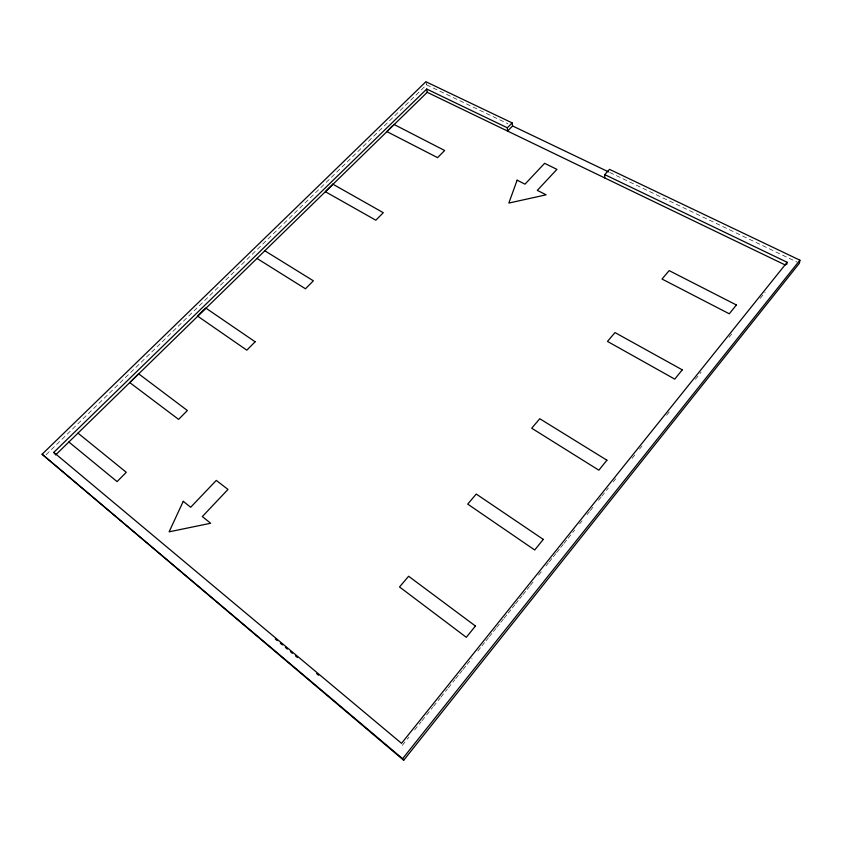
<?xml version="1.0" encoding="UTF-8"?>
<svg xmlns="http://www.w3.org/2000/svg" width="842" height="842" viewBox="0 0 842 842"><rect width="100%" height="100%" fill="white"/><g stroke="black" fill="none" stroke-linecap="round" stroke-linejoin="round"><path stroke-width="0.63" stroke-dasharray="4.21 3.16" d="M402.297 745.349L406.402 740.223M407.223 739.192L408.865 737.139M414.611 729.972L421.179 721.762M422 720.741L432.672 707.417M433.493 706.385L440.061 698.186M440.882 697.165L447.449 688.966M448.27 687.935L454.838 679.736M455.659 678.715L458.943 674.61M459.764 673.589L462.226 670.506M463.047 669.485L466.331 665.38M467.152 664.359L472.078 658.212M477.824 651.034L481.108 646.93M481.929 645.909L485.213 641.804M486.034 640.783L488.497 637.71M489.318 636.678L492.602 632.584M493.423 631.553L495.885 628.479M496.696 627.458L499.98 623.354M500.801 622.333L503.263 619.249M504.084 618.228L507.368 614.123M508.189 613.102L511.473 608.998M512.294 607.977L514.757 604.903M515.578 603.872L518.861 599.778M519.682 598.746L522.145 595.673M522.966 594.652L526.25 590.547M527.071 589.526L529.534 586.453M530.355 585.422L533.639 581.327M538.564 575.17L542.669 570.045M545.953 565.95L548.416 562.866M549.237 561.846L552.52 557.741M553.341 556.72L555.804 553.647M556.625 552.615L559.909 548.521M560.73 547.489L563.193 544.416M564.014 543.395L567.298 539.29M568.118 538.27L574.686 530.06M579.612 523.913L582.075 520.84M587 514.683L589.463 511.61M590.284 510.589L593.568 506.484M598.494 500.337L600.956 497.264M601.777 496.233L608.345 488.034M613.271 481.887L615.734 478.803M632.153 458.301L636.257 453.175M639.541 449.081L642.004 446.007M666.622 415.253L669.906 411.149M695.355 379.374L701.102 372.196M729.014 337.337L733.119 332.211M760.21 298.384L765.136 292.237M46.078 454.722L426.547 84.8L425.873 81.737M426.547 84.8L507.863 123.711M609.692 172.431L797.037 262.072"/><path stroke-width="1.26" d="M604.703 177.915L604.745 174.62L609.534 169.358L799.9 260.178L799.416 263.209L403.686 760.263L42.1 454.248L425.873 81.737L512.125 122.89L512.578 125.963L507.6 131.078L507.347 127.805L512.125 122.89M786.691 264.483L787.133 262.283L604.745 174.62M403.686 760.263L402.602 758.684L799.9 260.178M787.133 262.283L401.529 743.339L53.804 452.386L426.736 89.052L507.347 127.805M392.14 126.1L386.931 131.615L437.577 157.643L444.65 150.507L393.898 124.384M55.583 454.975L427.21 92.315L426.736 89.052M512.578 125.963L608.513 171.863M427.21 92.315L785.302 265.009M264.82 250.779L313.371 280.818L305.467 288.785L256.978 258.431M77.98 433.125L126.279 472.309L117.08 481.603L68.876 441.997M275.302 638.983L277.313 640.678M280.344 643.204L282.354 644.898M285.385 647.424L287.396 649.119M290.416 651.645L292.437 653.339M295.458 655.865L297.479 657.56M316.624 673.6L318.644 675.284M42.1 454.248L402.602 758.684M53.804 452.386L54.983 454.112M332.874 184.177L383.289 212.689L375.837 220.215L325.359 191.702L332.874 184.177M517.125 180.188L508.831 203.069L546.121 194.818L537.312 190.366L556.93 169.368L544.606 163.337L524.998 184.156L517.125 180.188M183.261 501.316L169.116 531.828L210.658 523.25L202.322 516.578L227.982 489.434L216.289 480.403L190.681 507.263L183.261 501.316M138.625 373.795L187.366 410.517L178.588 419.369L129.763 382.584L138.625 373.795M606.924 460.216L598.851 470.183L531.702 428.22L539.764 418.727L606.924 460.216M543.279 539.396L534.712 549.984L467.71 504.105L476.246 494.043L543.279 539.396M682.273 369.838L674.758 379.121L607.482 341.42L615.007 332.569L682.273 369.838M475.435 626.016L466.3 637.31L399.529 586.958L408.612 576.254L475.435 626.016M736.403 304.983L729.277 313.803L662.023 279.039L669.158 270.619L736.403 304.983M255.137 341.789L246.822 350.167L197.502 316.045L205.722 308.014L255.137 341.789"/></g></svg>
